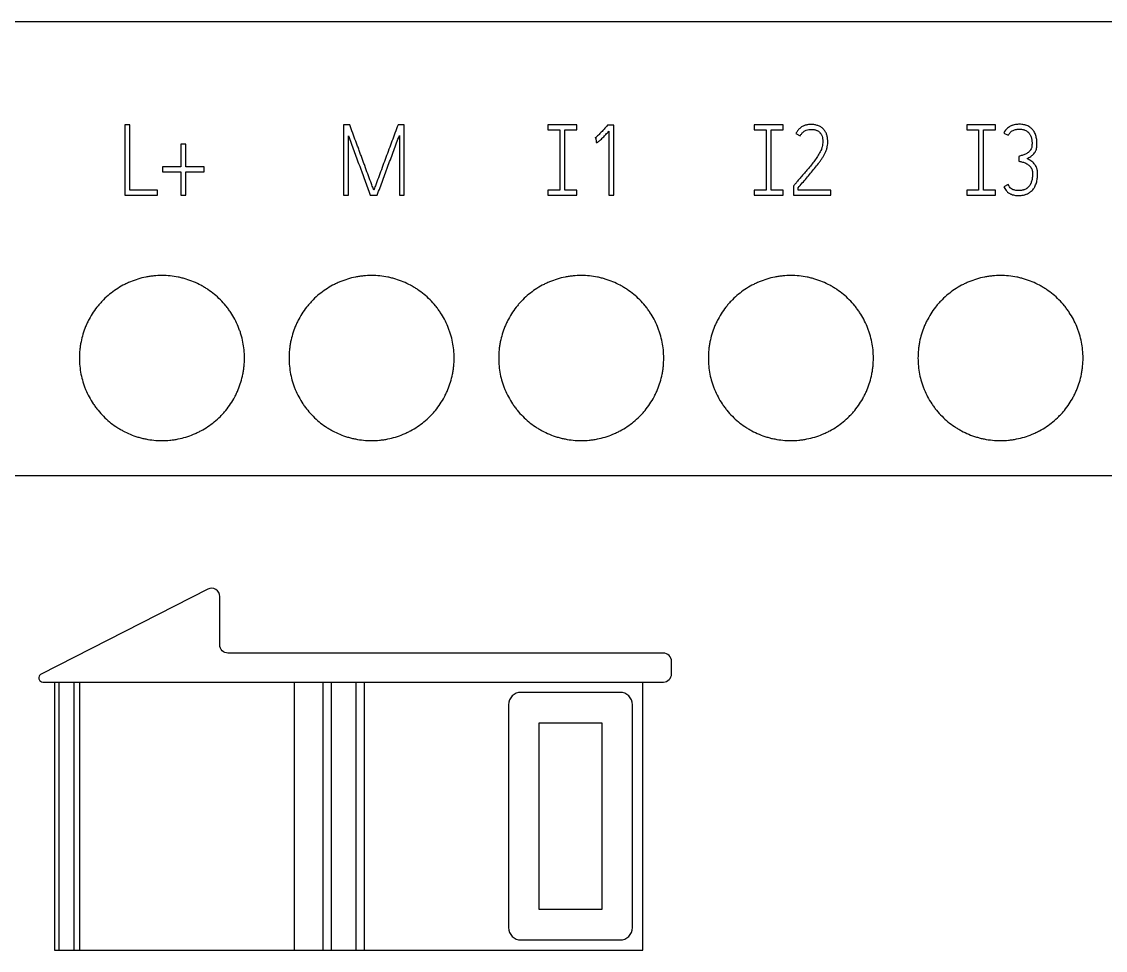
# Model space of a CAD drawing. Extents: x 0 to 420, y 0 to 297.
# Drawn here: x 97.43 to 123.69, y 210.33 to 232.83 of the extents above; entities that cross this region are included whole.
import ezdxf

# ---------------------------------------------------------------- set-up
doc = ezdxf.new("R2010")
doc.units = 0
doc.header["$LTSCALE"] = 23.1
doc.layers.add('10000_FRONT', color=7, linetype='CONTINUOUS')
doc.layers.add('10500_FRONT_LABELING', color=7, linetype='CONTINUOUS')

msp = doc.modelspace()

# ---------------------------------------------------------------- linework, layer by layer
at = {"layer": '10000_FRONT', "color": 7, "linetype": 'CONTINUOUS'}
for p, q in [((90.478, 232.835), (161.978, 232.835)), ((90.478, 221.835), (161.978, 221.835)), ((101.937, 219.086), (97.898, 217.024)), ((102.228, 217.735), (102.228, 218.908)), ((112.978, 217.535), (102.428, 217.535)), ((113.178, 217.035), (113.178, 217.335)), ((97.943, 216.835), (112.978, 216.835)), ((98.228, 216.835), (98.228, 210.335)), ((98.328, 216.835), (98.328, 210.335)), ((98.692, 216.835), (98.692, 210.335)), ((98.828, 216.835), (98.828, 210.335)), ((104.028, 216.835), (104.028, 210.335)), ((104.728, 216.835), (104.728, 210.335)), ((104.928, 216.835), (104.928, 210.335)), ((105.528, 216.835), (105.528, 210.335)), ((105.728, 216.835), (105.728, 210.335)), ((112.478, 210.335), (112.478, 216.835)), ((111.928, 216.585), (109.528, 216.585)), ((109.228, 216.285), (109.228, 210.885)), ((112.228, 210.885), (112.228, 216.285)), ((109.965, 211.322), (109.965, 215.847)), ((109.965, 215.847), (111.49, 215.847)), ((111.49, 215.847), (111.49, 211.322)), ((111.49, 211.322), (109.965, 211.322)), ((98.228, 210.335), (112.478, 210.335)), ((109.528, 210.585), (111.928, 210.585))]:
    msp.add_line(p, q, dxfattribs=at)
for centre, radius, start, end in [((102.028, 218.908), 0.2, 0, 117.0506), ((112.978, 217.035), 0.2, 270, 0), ((109.528, 216.285), 0.3, 90, 180), ((111.928, 216.285), 0.3, 0, 90), ((109.528, 210.885), 0.3, 180, 270), ((111.928, 210.885), 0.3, 270, 360)]:
    msp.add_arc(centre, radius, start, end, dxfattribs=at)
for points, knots in [([(102.828, 224.685), (102.828, 224.75), (102.824, 224.816), (102.812, 224.945), (102.802, 225.009), (102.777, 225.137), (102.761, 225.2), (102.733, 225.294), (102.722, 225.325), (102.7, 225.387), (102.689, 225.418), (102.651, 225.508), (102.596, 225.626), (102.529, 225.738), (102.475, 225.819), (102.456, 225.846), (102.417, 225.899), (102.397, 225.925), (102.334, 226.001), (102.29, 226.05), (102.152, 226.189), (102.052, 226.272), (101.929, 226.354), (101.915, 226.363), (101.887, 226.381), (101.873, 226.389), (101.831, 226.415), (101.802, 226.431), (101.715, 226.478), (101.656, 226.506), (101.536, 226.556), (101.474, 226.578), (101.38, 226.607), (101.349, 226.616), (101.285, 226.632), (101.253, 226.639), (101.155, 226.659), (101.025, 226.678), (100.895, 226.684), (100.764, 226.685), (100.698, 226.681), (100.6, 226.672), (100.567, 226.668), (100.502, 226.658), (100.34, 226.63), (100.183, 226.582), (100.032, 226.52), (100.002, 226.506), (99.957, 226.485), (99.942, 226.478), (99.913, 226.463), (99.839, 226.425), (99.769, 226.383), (99.607, 226.274), (99.506, 226.191), (99.389, 226.074), (99.366, 226.05), (99.322, 226.002), (99.301, 225.977), (99.239, 225.901), (99.2, 225.849), (99.128, 225.741), (99.094, 225.685), (99.048, 225.598), (99.033, 225.569), (99.005, 225.509), (98.992, 225.479), (98.954, 225.388), (98.911, 225.266), (98.879, 225.14), (98.86, 225.044), (98.854, 225.012), (98.845, 224.947), (98.84, 224.914), (98.831, 224.816), (98.828, 224.75), (98.828, 224.685)], [0, 0, 0, 0, 0.03125, 0.03125, 0.0625, 0.0625, 0.09375, 0.09375, 0.109375, 0.109375, 0.125, 0.125, 0.15625, 0.1875, 0.1875, 0.203125, 0.203125, 0.21875, 0.21875, 0.25, 0.25, 0.3125, 0.3125, 0.320312, 0.320312, 0.328125, 0.328125, 0.34375, 0.34375, 0.375, 0.375, 0.40625, 0.40625, 0.421875, 0.421875, 0.4375, 0.4375, 0.46875, 0.5, 0.5, 0.53125, 0.53125, 0.546875, 0.546875, 0.5625, 0.625, 0.625, 0.640625, 0.640625, 0.648438, 0.648438, 0.65625, 0.6875, 0.6875, 0.75, 0.75, 0.765625, 0.765625, 0.78125, 0.78125, 0.8125, 0.8125, 0.84375, 0.84375, 0.859375, 0.859375, 0.875, 0.875, 0.90625, 0.9375, 0.9375, 0.953125, 0.953125, 0.96875, 0.96875, 1, 1, 1, 1]), ([(107.908, 224.685), (107.908, 224.75), (107.904, 224.816), (107.892, 224.945), (107.882, 225.009), (107.857, 225.137), (107.841, 225.2), (107.813, 225.294), (107.802, 225.325), (107.78, 225.387), (107.769, 225.418), (107.731, 225.508), (107.676, 225.626), (107.609, 225.738), (107.555, 225.819), (107.536, 225.846), (107.497, 225.899), (107.477, 225.925), (107.414, 226.001), (107.37, 226.05), (107.232, 226.189), (107.132, 226.272), (107.009, 226.354), (106.995, 226.363), (106.967, 226.381), (106.953, 226.389), (106.911, 226.415), (106.882, 226.431), (106.795, 226.478), (106.736, 226.506), (106.616, 226.556), (106.554, 226.578), (106.46, 226.607), (106.429, 226.616), (106.365, 226.632), (106.333, 226.639), (106.235, 226.659), (106.105, 226.678), (105.975, 226.684), (105.844, 226.685), (105.778, 226.681), (105.68, 226.672), (105.647, 226.668), (105.582, 226.658), (105.42, 226.63), (105.263, 226.582), (105.112, 226.52), (105.082, 226.506), (105.037, 226.485), (105.022, 226.478), (104.993, 226.463), (104.919, 226.425), (104.849, 226.383), (104.687, 226.274), (104.586, 226.191), (104.469, 226.074), (104.446, 226.05), (104.402, 226.002), (104.381, 225.977), (104.319, 225.901), (104.28, 225.849), (104.208, 225.741), (104.174, 225.685), (104.128, 225.598), (104.113, 225.569), (104.085, 225.509), (104.072, 225.479), (104.034, 225.388), (103.991, 225.266), (103.959, 225.14), (103.94, 225.044), (103.934, 225.012), (103.925, 224.947), (103.92, 224.914), (103.911, 224.816), (103.908, 224.75), (103.908, 224.685)], [0, 0, 0, 0, 0.03125, 0.03125, 0.0625, 0.0625, 0.09375, 0.09375, 0.109375, 0.109375, 0.125, 0.125, 0.15625, 0.1875, 0.1875, 0.203125, 0.203125, 0.21875, 0.21875, 0.25, 0.25, 0.3125, 0.3125, 0.320312, 0.320312, 0.328125, 0.328125, 0.34375, 0.34375, 0.375, 0.375, 0.40625, 0.40625, 0.421875, 0.421875, 0.4375, 0.4375, 0.46875, 0.5, 0.5, 0.53125, 0.53125, 0.546875, 0.546875, 0.5625, 0.625, 0.625, 0.640625, 0.640625, 0.648438, 0.648438, 0.65625, 0.6875, 0.6875, 0.75, 0.75, 0.765625, 0.765625, 0.78125, 0.78125, 0.8125, 0.8125, 0.84375, 0.84375, 0.859375, 0.859375, 0.875, 0.875, 0.90625, 0.9375, 0.9375, 0.953125, 0.953125, 0.96875, 0.96875, 1, 1, 1, 1]), ([(112.988, 224.685), (112.988, 224.75), (112.984, 224.816), (112.972, 224.945), (112.962, 225.009), (112.937, 225.137), (112.921, 225.2), (112.893, 225.294), (112.882, 225.325), (112.86, 225.387), (112.849, 225.418), (112.811, 225.508), (112.756, 225.626), (112.689, 225.738), (112.635, 225.819), (112.616, 225.846), (112.577, 225.899), (112.557, 225.925), (112.494, 226.001), (112.45, 226.05), (112.312, 226.189), (112.212, 226.272), (112.089, 226.354), (112.075, 226.363), (112.047, 226.381), (112.033, 226.389), (111.991, 226.415), (111.962, 226.431), (111.875, 226.478), (111.816, 226.506), (111.696, 226.556), (111.634, 226.578), (111.54, 226.607), (111.509, 226.616), (111.445, 226.632), (111.413, 226.639), (111.315, 226.659), (111.185, 226.678), (111.055, 226.684), (110.924, 226.685), (110.858, 226.681), (110.76, 226.672), (110.727, 226.668), (110.662, 226.658), (110.5, 226.63), (110.343, 226.582), (110.192, 226.52), (110.162, 226.506), (110.117, 226.485), (110.102, 226.478), (110.073, 226.463), (109.999, 226.425), (109.929, 226.383), (109.767, 226.274), (109.666, 226.191), (109.549, 226.074), (109.526, 226.05), (109.482, 226.002), (109.461, 225.977), (109.399, 225.901), (109.36, 225.849), (109.288, 225.741), (109.254, 225.685), (109.208, 225.598), (109.193, 225.569), (109.165, 225.509), (109.152, 225.479), (109.114, 225.388), (109.071, 225.266), (109.039, 225.14), (109.02, 225.044), (109.014, 225.012), (109.005, 224.947), (109, 224.914), (108.991, 224.816), (108.988, 224.75), (108.988, 224.685)], [0, 0, 0, 0, 0.03125, 0.03125, 0.0625, 0.0625, 0.09375, 0.09375, 0.109375, 0.109375, 0.125, 0.125, 0.15625, 0.1875, 0.1875, 0.203125, 0.203125, 0.21875, 0.21875, 0.25, 0.25, 0.3125, 0.3125, 0.320312, 0.320312, 0.328125, 0.328125, 0.34375, 0.34375, 0.375, 0.375, 0.40625, 0.40625, 0.421875, 0.421875, 0.4375, 0.4375, 0.46875, 0.5, 0.5, 0.53125, 0.53125, 0.546875, 0.546875, 0.5625, 0.625, 0.625, 0.640625, 0.640625, 0.648438, 0.648438, 0.65625, 0.6875, 0.6875, 0.75, 0.75, 0.765625, 0.765625, 0.78125, 0.78125, 0.8125, 0.8125, 0.84375, 0.84375, 0.859375, 0.859375, 0.875, 0.875, 0.90625, 0.9375, 0.9375, 0.953125, 0.953125, 0.96875, 0.96875, 1, 1, 1, 1]), ([(118.068, 224.685), (118.068, 224.75), (118.064, 224.816), (118.052, 224.945), (118.042, 225.009), (118.017, 225.137), (118.001, 225.2), (117.973, 225.294), (117.962, 225.325), (117.94, 225.387), (117.929, 225.418), (117.891, 225.508), (117.836, 225.626), (117.769, 225.738), (117.715, 225.819), (117.696, 225.846), (117.657, 225.899), (117.637, 225.925), (117.574, 226.001), (117.53, 226.05), (117.392, 226.189), (117.292, 226.272), (117.169, 226.354), (117.155, 226.363), (117.127, 226.381), (117.113, 226.389), (117.071, 226.415), (117.042, 226.431), (116.955, 226.478), (116.896, 226.506), (116.776, 226.556), (116.714, 226.578), (116.62, 226.607), (116.589, 226.616), (116.525, 226.632), (116.493, 226.639), (116.395, 226.659), (116.265, 226.678), (116.135, 226.684), (116.004, 226.685), (115.938, 226.681), (115.84, 226.672), (115.807, 226.668), (115.742, 226.658), (115.58, 226.63), (115.423, 226.582), (115.272, 226.52), (115.242, 226.506), (115.197, 226.485), (115.182, 226.478), (115.153, 226.463), (115.079, 226.425), (115.009, 226.383), (114.847, 226.274), (114.746, 226.191), (114.629, 226.074), (114.606, 226.05), (114.562, 226.002), (114.541, 225.977), (114.479, 225.901), (114.44, 225.849), (114.368, 225.741), (114.334, 225.685), (114.288, 225.598), (114.273, 225.569), (114.245, 225.509), (114.232, 225.479), (114.194, 225.388), (114.151, 225.266), (114.119, 225.14), (114.1, 225.044), (114.094, 225.012), (114.085, 224.947), (114.08, 224.914), (114.071, 224.816), (114.068, 224.75), (114.068, 224.685)], [0, 0, 0, 0, 0.03125, 0.03125, 0.0625, 0.0625, 0.09375, 0.09375, 0.109375, 0.109375, 0.125, 0.125, 0.15625, 0.1875, 0.1875, 0.203125, 0.203125, 0.21875, 0.21875, 0.25, 0.25, 0.3125, 0.3125, 0.320312, 0.320312, 0.328125, 0.328125, 0.34375, 0.34375, 0.375, 0.375, 0.40625, 0.40625, 0.421875, 0.421875, 0.4375, 0.4375, 0.46875, 0.5, 0.5, 0.53125, 0.53125, 0.546875, 0.546875, 0.5625, 0.625, 0.625, 0.640625, 0.640625, 0.648438, 0.648438, 0.65625, 0.6875, 0.6875, 0.75, 0.75, 0.765625, 0.765625, 0.78125, 0.78125, 0.8125, 0.8125, 0.84375, 0.84375, 0.859375, 0.859375, 0.875, 0.875, 0.90625, 0.9375, 0.9375, 0.953125, 0.953125, 0.96875, 0.96875, 1, 1, 1, 1]), ([(123.148, 224.685), (123.148, 224.75), (123.144, 224.816), (123.132, 224.945), (123.122, 225.009), (123.097, 225.137), (123.081, 225.2), (123.053, 225.294), (123.042, 225.325), (123.02, 225.387), (123.009, 225.418), (122.971, 225.508), (122.916, 225.626), (122.849, 225.738), (122.795, 225.819), (122.776, 225.846), (122.737, 225.899), (122.717, 225.925), (122.654, 226.001), (122.61, 226.05), (122.472, 226.189), (122.372, 226.272), (122.249, 226.354), (122.235, 226.363), (122.207, 226.381), (122.193, 226.389), (122.151, 226.415), (122.122, 226.431), (122.035, 226.478), (121.976, 226.506), (121.856, 226.556), (121.794, 226.578), (121.7, 226.607), (121.669, 226.616), (121.605, 226.632), (121.573, 226.639), (121.475, 226.659), (121.345, 226.678), (121.215, 226.684), (121.084, 226.685), (121.018, 226.681), (120.92, 226.672), (120.887, 226.668), (120.822, 226.658), (120.66, 226.63), (120.503, 226.582), (120.352, 226.52), (120.322, 226.506), (120.277, 226.485), (120.262, 226.478), (120.233, 226.463), (120.159, 226.425), (120.089, 226.383), (119.927, 226.274), (119.826, 226.191), (119.709, 226.074), (119.686, 226.05), (119.642, 226.002), (119.621, 225.977), (119.559, 225.901), (119.52, 225.849), (119.448, 225.741), (119.414, 225.685), (119.368, 225.598), (119.353, 225.569), (119.325, 225.509), (119.312, 225.479), (119.274, 225.388), (119.231, 225.266), (119.199, 225.14), (119.18, 225.044), (119.174, 225.012), (119.165, 224.947), (119.16, 224.914), (119.151, 224.816), (119.148, 224.75), (119.148, 224.685)], [0, 0, 0, 0, 0.03125, 0.03125, 0.0625, 0.0625, 0.09375, 0.09375, 0.109375, 0.109375, 0.125, 0.125, 0.15625, 0.1875, 0.1875, 0.203125, 0.203125, 0.21875, 0.21875, 0.25, 0.25, 0.3125, 0.3125, 0.320312, 0.320312, 0.328125, 0.328125, 0.34375, 0.34375, 0.375, 0.375, 0.40625, 0.40625, 0.421875, 0.421875, 0.4375, 0.4375, 0.46875, 0.5, 0.5, 0.53125, 0.53125, 0.546875, 0.546875, 0.5625, 0.625, 0.625, 0.640625, 0.640625, 0.648438, 0.648438, 0.65625, 0.6875, 0.6875, 0.75, 0.75, 0.765625, 0.765625, 0.78125, 0.78125, 0.8125, 0.8125, 0.84375, 0.84375, 0.859375, 0.859375, 0.875, 0.875, 0.90625, 0.9375, 0.9375, 0.953125, 0.953125, 0.96875, 0.96875, 1, 1, 1, 1]), ([(98.828, 224.685), (98.828, 224.619), (98.831, 224.553), (98.844, 224.424), (98.853, 224.36), (98.878, 224.232), (98.894, 224.169), (98.922, 224.075), (98.933, 224.044), (98.955, 223.982), (98.966, 223.951), (99.004, 223.861), (99.06, 223.743), (99.126, 223.631), (99.18, 223.55), (99.199, 223.523), (99.238, 223.47), (99.258, 223.444), (99.321, 223.368), (99.365, 223.319), (99.503, 223.18), (99.603, 223.097), (99.726, 223.015), (99.74, 223.006), (99.768, 222.988), (99.782, 222.98), (99.824, 222.954), (99.853, 222.938), (99.94, 222.891), (99.999, 222.863), (100.119, 222.813), (100.181, 222.791), (100.275, 222.762), (100.306, 222.753), (100.37, 222.737), (100.403, 222.73), (100.5, 222.71), (100.63, 222.691), (100.76, 222.685), (100.891, 222.684), (100.957, 222.688), (101.055, 222.697), (101.088, 222.701), (101.153, 222.711), (101.186, 222.717), (101.282, 222.736), (101.346, 222.752), (101.471, 222.79), (101.532, 222.812), (101.623, 222.849), (101.653, 222.863), (101.698, 222.884), (101.713, 222.891), (101.742, 222.906), (101.816, 222.944), (101.886, 222.986), (102.048, 223.095), (102.149, 223.178), (102.266, 223.295), (102.289, 223.319), (102.333, 223.367), (102.354, 223.392), (102.416, 223.468), (102.455, 223.52), (102.527, 223.628), (102.561, 223.684), (102.607, 223.771), (102.622, 223.8), (102.65, 223.86), (102.663, 223.89), (102.701, 223.981), (102.744, 224.103), (102.776, 224.229), (102.795, 224.325), (102.801, 224.357), (102.811, 224.422), (102.815, 224.455), (102.824, 224.553), (102.828, 224.619), (102.828, 224.685)], [0, 0, 0, 0, 0.03125, 0.03125, 0.0625, 0.0625, 0.09375, 0.09375, 0.109375, 0.109375, 0.125, 0.125, 0.15625, 0.1875, 0.1875, 0.203125, 0.203125, 0.21875, 0.21875, 0.25, 0.25, 0.3125, 0.3125, 0.320312, 0.320312, 0.328125, 0.328125, 0.34375, 0.34375, 0.375, 0.375, 0.40625, 0.40625, 0.421875, 0.421875, 0.4375, 0.4375, 0.46875, 0.5, 0.5, 0.53125, 0.53125, 0.546875, 0.546875, 0.5625, 0.5625, 0.59375, 0.59375, 0.625, 0.625, 0.640625, 0.640625, 0.648438, 0.648438, 0.65625, 0.6875, 0.6875, 0.75, 0.75, 0.765625, 0.765625, 0.78125, 0.78125, 0.8125, 0.8125, 0.84375, 0.84375, 0.859375, 0.859375, 0.875, 0.875, 0.90625, 0.9375, 0.9375, 0.953125, 0.953125, 0.96875, 0.96875, 1, 1, 1, 1]), ([(103.908, 224.685), (103.908, 224.619), (103.911, 224.553), (103.924, 224.424), (103.933, 224.36), (103.958, 224.232), (103.974, 224.169), (104.002, 224.075), (104.013, 224.044), (104.035, 223.982), (104.046, 223.951), (104.084, 223.861), (104.14, 223.743), (104.206, 223.631), (104.26, 223.55), (104.279, 223.523), (104.318, 223.47), (104.338, 223.444), (104.401, 223.368), (104.445, 223.319), (104.583, 223.18), (104.683, 223.097), (104.806, 223.015), (104.82, 223.006), (104.848, 222.988), (104.862, 222.98), (104.904, 222.954), (104.933, 222.938), (105.02, 222.891), (105.079, 222.863), (105.199, 222.813), (105.261, 222.791), (105.355, 222.762), (105.386, 222.753), (105.45, 222.737), (105.483, 222.73), (105.58, 222.71), (105.71, 222.691), (105.84, 222.685), (105.971, 222.684), (106.037, 222.688), (106.135, 222.697), (106.168, 222.701), (106.233, 222.711), (106.266, 222.717), (106.362, 222.736), (106.426, 222.752), (106.551, 222.79), (106.612, 222.812), (106.703, 222.849), (106.733, 222.863), (106.778, 222.884), (106.793, 222.891), (106.822, 222.906), (106.896, 222.944), (106.966, 222.986), (107.128, 223.095), (107.229, 223.178), (107.346, 223.295), (107.369, 223.319), (107.413, 223.367), (107.434, 223.392), (107.496, 223.468), (107.535, 223.52), (107.607, 223.628), (107.641, 223.684), (107.687, 223.771), (107.702, 223.8), (107.73, 223.86), (107.743, 223.89), (107.781, 223.981), (107.824, 224.103), (107.856, 224.229), (107.875, 224.325), (107.881, 224.357), (107.891, 224.422), (107.895, 224.455), (107.904, 224.553), (107.908, 224.619), (107.908, 224.685)], [0, 0, 0, 0, 0.03125, 0.03125, 0.0625, 0.0625, 0.09375, 0.09375, 0.109375, 0.109375, 0.125, 0.125, 0.15625, 0.1875, 0.1875, 0.203125, 0.203125, 0.21875, 0.21875, 0.25, 0.25, 0.3125, 0.3125, 0.320312, 0.320312, 0.328125, 0.328125, 0.34375, 0.34375, 0.375, 0.375, 0.40625, 0.40625, 0.421875, 0.421875, 0.4375, 0.4375, 0.46875, 0.5, 0.5, 0.53125, 0.53125, 0.546875, 0.546875, 0.5625, 0.5625, 0.59375, 0.59375, 0.625, 0.625, 0.640625, 0.640625, 0.648438, 0.648438, 0.65625, 0.6875, 0.6875, 0.75, 0.75, 0.765625, 0.765625, 0.78125, 0.78125, 0.8125, 0.8125, 0.84375, 0.84375, 0.859375, 0.859375, 0.875, 0.875, 0.90625, 0.9375, 0.9375, 0.953125, 0.953125, 0.96875, 0.96875, 1, 1, 1, 1]), ([(108.988, 224.685), (108.988, 224.619), (108.991, 224.553), (109.004, 224.424), (109.013, 224.36), (109.038, 224.232), (109.054, 224.169), (109.082, 224.075), (109.093, 224.044), (109.115, 223.982), (109.126, 223.951), (109.164, 223.861), (109.22, 223.743), (109.286, 223.631), (109.34, 223.55), (109.359, 223.523), (109.398, 223.47), (109.418, 223.444), (109.481, 223.368), (109.525, 223.319), (109.663, 223.18), (109.763, 223.097), (109.886, 223.015), (109.9, 223.006), (109.928, 222.988), (109.942, 222.98), (109.984, 222.954), (110.013, 222.938), (110.1, 222.891), (110.159, 222.863), (110.279, 222.813), (110.341, 222.791), (110.435, 222.762), (110.466, 222.753), (110.53, 222.737), (110.563, 222.73), (110.66, 222.71), (110.79, 222.691), (110.92, 222.685), (111.051, 222.684), (111.117, 222.688), (111.215, 222.697), (111.248, 222.701), (111.313, 222.711), (111.346, 222.717), (111.442, 222.736), (111.506, 222.752), (111.631, 222.79), (111.692, 222.812), (111.783, 222.849), (111.813, 222.863), (111.858, 222.884), (111.873, 222.891), (111.902, 222.906), (111.976, 222.944), (112.046, 222.986), (112.208, 223.095), (112.309, 223.178), (112.426, 223.295), (112.449, 223.319), (112.493, 223.367), (112.514, 223.392), (112.576, 223.468), (112.615, 223.52), (112.687, 223.628), (112.721, 223.684), (112.767, 223.771), (112.782, 223.8), (112.81, 223.86), (112.823, 223.89), (112.861, 223.981), (112.904, 224.103), (112.936, 224.229), (112.955, 224.325), (112.961, 224.357), (112.971, 224.422), (112.975, 224.455), (112.984, 224.553), (112.988, 224.619), (112.988, 224.685)], [0, 0, 0, 0, 0.03125, 0.03125, 0.0625, 0.0625, 0.09375, 0.09375, 0.109375, 0.109375, 0.125, 0.125, 0.15625, 0.1875, 0.1875, 0.203125, 0.203125, 0.21875, 0.21875, 0.25, 0.25, 0.3125, 0.3125, 0.320312, 0.320312, 0.328125, 0.328125, 0.34375, 0.34375, 0.375, 0.375, 0.40625, 0.40625, 0.421875, 0.421875, 0.4375, 0.4375, 0.46875, 0.5, 0.5, 0.53125, 0.53125, 0.546875, 0.546875, 0.5625, 0.5625, 0.59375, 0.59375, 0.625, 0.625, 0.640625, 0.640625, 0.648438, 0.648438, 0.65625, 0.6875, 0.6875, 0.75, 0.75, 0.765625, 0.765625, 0.78125, 0.78125, 0.8125, 0.8125, 0.84375, 0.84375, 0.859375, 0.859375, 0.875, 0.875, 0.90625, 0.9375, 0.9375, 0.953125, 0.953125, 0.96875, 0.96875, 1, 1, 1, 1]), ([(114.068, 224.685), (114.068, 224.619), (114.071, 224.553), (114.084, 224.424), (114.093, 224.36), (114.118, 224.232), (114.134, 224.169), (114.162, 224.075), (114.173, 224.044), (114.195, 223.982), (114.206, 223.951), (114.244, 223.861), (114.3, 223.743), (114.366, 223.631), (114.42, 223.55), (114.439, 223.523), (114.478, 223.47), (114.498, 223.444), (114.561, 223.368), (114.605, 223.319), (114.743, 223.18), (114.843, 223.097), (114.966, 223.015), (114.98, 223.006), (115.008, 222.988), (115.022, 222.98), (115.064, 222.954), (115.093, 222.938), (115.18, 222.891), (115.239, 222.863), (115.359, 222.813), (115.421, 222.791), (115.515, 222.762), (115.546, 222.753), (115.61, 222.737), (115.643, 222.73), (115.74, 222.71), (115.87, 222.691), (116, 222.685), (116.131, 222.684), (116.197, 222.688), (116.295, 222.697), (116.328, 222.701), (116.393, 222.711), (116.426, 222.717), (116.522, 222.736), (116.586, 222.752), (116.711, 222.79), (116.772, 222.812), (116.863, 222.849), (116.893, 222.863), (116.938, 222.884), (116.953, 222.891), (116.982, 222.906), (117.056, 222.944), (117.126, 222.986), (117.288, 223.095), (117.389, 223.178), (117.506, 223.295), (117.529, 223.319), (117.573, 223.367), (117.594, 223.392), (117.656, 223.468), (117.695, 223.52), (117.767, 223.628), (117.801, 223.684), (117.847, 223.771), (117.862, 223.8), (117.89, 223.86), (117.903, 223.89), (117.941, 223.981), (117.984, 224.103), (118.016, 224.229), (118.035, 224.325), (118.041, 224.357), (118.051, 224.422), (118.055, 224.455), (118.064, 224.553), (118.068, 224.619), (118.068, 224.685)], [0, 0, 0, 0, 0.03125, 0.03125, 0.0625, 0.0625, 0.09375, 0.09375, 0.109375, 0.109375, 0.125, 0.125, 0.15625, 0.1875, 0.1875, 0.203125, 0.203125, 0.21875, 0.21875, 0.25, 0.25, 0.3125, 0.3125, 0.320312, 0.320312, 0.328125, 0.328125, 0.34375, 0.34375, 0.375, 0.375, 0.40625, 0.40625, 0.421875, 0.421875, 0.4375, 0.4375, 0.46875, 0.5, 0.5, 0.53125, 0.53125, 0.546875, 0.546875, 0.5625, 0.5625, 0.59375, 0.59375, 0.625, 0.625, 0.640625, 0.640625, 0.648438, 0.648438, 0.65625, 0.6875, 0.6875, 0.75, 0.75, 0.765625, 0.765625, 0.78125, 0.78125, 0.8125, 0.8125, 0.84375, 0.84375, 0.859375, 0.859375, 0.875, 0.875, 0.90625, 0.9375, 0.9375, 0.953125, 0.953125, 0.96875, 0.96875, 1, 1, 1, 1]), ([(119.148, 224.685), (119.148, 224.619), (119.151, 224.553), (119.164, 224.424), (119.173, 224.36), (119.198, 224.232), (119.214, 224.169), (119.242, 224.075), (119.253, 224.044), (119.275, 223.982), (119.286, 223.951), (119.324, 223.861), (119.38, 223.743), (119.446, 223.631), (119.5, 223.55), (119.519, 223.523), (119.558, 223.47), (119.578, 223.444), (119.641, 223.368), (119.685, 223.319), (119.823, 223.18), (119.923, 223.097), (120.046, 223.015), (120.06, 223.006), (120.088, 222.988), (120.102, 222.98), (120.144, 222.954), (120.173, 222.938), (120.26, 222.891), (120.319, 222.863), (120.439, 222.813), (120.501, 222.791), (120.595, 222.762), (120.626, 222.753), (120.69, 222.737), (120.723, 222.73), (120.82, 222.71), (120.95, 222.691), (121.08, 222.685), (121.211, 222.684), (121.277, 222.688), (121.375, 222.697), (121.408, 222.701), (121.473, 222.711), (121.506, 222.717), (121.602, 222.736), (121.666, 222.752), (121.791, 222.79), (121.852, 222.812), (121.943, 222.849), (121.973, 222.863), (122.018, 222.884), (122.033, 222.891), (122.062, 222.906), (122.136, 222.944), (122.206, 222.986), (122.368, 223.095), (122.469, 223.178), (122.586, 223.295), (122.609, 223.319), (122.653, 223.367), (122.674, 223.392), (122.736, 223.468), (122.775, 223.52), (122.847, 223.628), (122.881, 223.684), (122.927, 223.771), (122.942, 223.8), (122.97, 223.86), (122.983, 223.89), (123.021, 223.981), (123.064, 224.103), (123.096, 224.229), (123.115, 224.325), (123.121, 224.357), (123.131, 224.422), (123.135, 224.455), (123.144, 224.553), (123.148, 224.619), (123.148, 224.685)], [0, 0, 0, 0, 0.03125, 0.03125, 0.0625, 0.0625, 0.09375, 0.09375, 0.109375, 0.109375, 0.125, 0.125, 0.15625, 0.1875, 0.1875, 0.203125, 0.203125, 0.21875, 0.21875, 0.25, 0.25, 0.3125, 0.3125, 0.320312, 0.320312, 0.328125, 0.328125, 0.34375, 0.34375, 0.375, 0.375, 0.40625, 0.40625, 0.421875, 0.421875, 0.4375, 0.4375, 0.46875, 0.5, 0.5, 0.53125, 0.53125, 0.546875, 0.546875, 0.5625, 0.5625, 0.59375, 0.59375, 0.625, 0.625, 0.640625, 0.640625, 0.648438, 0.648438, 0.65625, 0.6875, 0.6875, 0.75, 0.75, 0.765625, 0.765625, 0.78125, 0.78125, 0.8125, 0.8125, 0.84375, 0.84375, 0.859375, 0.859375, 0.875, 0.875, 0.90625, 0.9375, 0.9375, 0.953125, 0.953125, 0.96875, 0.96875, 1, 1, 1, 1]), ([(102.428, 217.535), (102.375, 217.535), (102.323, 217.556), (102.249, 217.63), (102.228, 217.682), (102.228, 217.735)], [0, 0, 0, 0, 0.5, 0.5, 1, 1, 1, 1]), ([(113.178, 217.335), (113.178, 217.387), (113.156, 217.439), (113.082, 217.513), (113.03, 217.535), (112.978, 217.535)], [0, 0, 0, 0, 0.5, 0.5, 1, 1, 1, 1]), ([(97.898, 217.024), (97.878, 217.013), (97.862, 216.997), (97.843, 216.956), (97.841, 216.933), (97.851, 216.889), (97.864, 216.87), (97.899, 216.842), (97.921, 216.835), (97.943, 216.835)], [0, 0, 0, 0, 0.25, 0.25, 0.5, 0.5, 0.75, 0.75, 1, 1, 1, 1])]:
    msp.add_open_spline(points, degree=3, knots=knots, dxfattribs=at)
at = {"layer": '10500_FRONT_LABELING', "color": 7, "linetype": 'CONTINUOUS'}
for p, q in [((99.928, 230.332), (99.928, 228.635)), ((100.048, 230.332), (99.928, 230.332)), ((100.048, 228.755), (100.048, 230.332)), ((105.228, 230.335), (105.228, 228.635)), ((105.378, 230.335), (105.228, 230.335)), ((106.701, 230.335), (106.548, 230.335)), ((106.701, 228.635), (106.701, 230.335)), ((110.178, 230.335), (110.178, 230.215)), ((110.878, 230.335), (110.178, 230.335)), ((110.878, 230.215), (110.878, 230.335)), ((111.627, 230.325), (111.61, 230.306)), ((111.776, 230.325), (111.627, 230.325)), ((111.776, 228.632), (111.776, 230.325)), ((115.178, 230.335), (115.178, 230.215)), ((115.878, 230.335), (115.178, 230.335)), ((115.878, 230.215), (115.878, 230.335)), ((120.328, 230.335), (120.328, 230.215)), ((121.028, 230.335), (120.328, 230.335)), ((121.028, 230.215), (121.028, 230.335)), ((105.348, 228.635), (105.348, 230.07)), ((106.581, 230.075), (106.581, 228.635)), ((110.178, 230.215), (110.468, 230.215)), ((110.468, 230.215), (110.468, 228.755)), ((110.588, 228.755), (110.588, 230.215)), ((110.588, 230.215), (110.878, 230.215)), ((111.658, 230.179), (111.658, 228.632)), ((115.178, 230.215), (115.468, 230.215)), ((115.468, 230.215), (115.468, 228.755)), ((115.588, 228.755), (115.588, 230.215)), ((115.588, 230.215), (115.878, 230.215)), ((116.191, 230.125), (116.297, 230.07)), ((120.328, 230.215), (120.618, 230.215)), ((120.618, 230.215), (120.618, 228.755)), ((120.738, 228.755), (120.738, 230.215)), ((120.738, 230.215), (121.028, 230.215)), ((121.228, 230.136), (121.336, 230.082)), ((101.288, 229.863), (101.288, 229.316)), ((101.406, 229.863), (101.288, 229.863)), ((101.406, 229.316), (101.406, 229.863)), ((111.328, 230.021), (111.342, 230.026)), ((111.342, 230.026), (111.349, 229.905)), ((121.588, 229.571), (121.595, 229.453)), ((100.845, 229.316), (100.845, 229.196)), ((101.288, 229.316), (100.845, 229.316)), ((101.854, 229.316), (101.406, 229.316)), ((101.854, 229.196), (101.854, 229.316)), ((100.845, 229.196), (101.288, 229.196)), ((101.288, 229.196), (101.288, 228.635)), ((101.406, 228.635), (101.406, 229.196)), ((101.406, 229.196), (101.854, 229.196)), ((100.722, 228.755), (100.048, 228.755)), ((100.722, 228.635), (100.722, 228.755)), ((110.178, 228.755), (110.178, 228.635)), ((110.468, 228.755), (110.178, 228.755)), ((110.878, 228.755), (110.588, 228.755)), ((110.878, 228.635), (110.878, 228.755)), ((115.178, 228.755), (115.178, 228.635)), ((115.468, 228.755), (115.178, 228.755)), ((115.878, 228.755), (115.588, 228.755)), ((115.878, 228.635), (115.878, 228.755)), ((116.142, 228.868), (116.128, 228.851)), ((116.128, 228.851), (116.128, 228.635)), ((116.245, 228.752), (116.245, 228.809)), ((117.033, 228.752), (116.245, 228.752)), ((117.033, 228.635), (117.033, 228.752)), ((120.328, 228.755), (120.328, 228.635)), ((120.618, 228.755), (120.328, 228.755)), ((121.028, 228.755), (120.738, 228.755)), ((121.028, 228.635), (121.028, 228.755)), ((121.336, 228.887), (121.228, 228.837)), ((99.928, 228.635), (100.722, 228.635)), ((101.288, 228.635), (101.406, 228.635)), ((105.228, 228.635), (105.348, 228.635)), ((105.874, 228.635), (106.046, 228.635)), ((106.581, 228.635), (106.701, 228.635)), ((110.178, 228.635), (110.878, 228.635)), ((111.658, 228.632), (111.776, 228.632)), ((115.178, 228.635), (115.878, 228.635)), ((116.128, 228.635), (117.033, 228.635)), ((120.328, 228.635), (121.028, 228.635))]:
    msp.add_line(p, q, dxfattribs=at)
for points, knots in [([(105.963, 228.755), (105.956, 228.771), (105.95, 228.787), (105.937, 228.82), (105.931, 228.836), (105.912, 228.886), (105.9, 228.919), (105.863, 229.017), (105.838, 229.083), (105.789, 229.214), (105.765, 229.28), (105.729, 229.379), (105.717, 229.412), (105.693, 229.478), (105.681, 229.511), (105.658, 229.577), (105.646, 229.61), (105.621, 229.676), (105.609, 229.709), (105.585, 229.775), (105.572, 229.808), (105.548, 229.873), (105.487, 230.038), (105.427, 230.203), (105.378, 230.335)], [0, 0, 0, 0, 0.03125, 0.03125, 0.0625, 0.0625, 0.125, 0.125, 0.25, 0.25, 0.375, 0.375, 0.4375, 0.4375, 0.5, 0.5, 0.5625, 0.5625, 0.625, 0.625, 0.6875, 0.6875, 0.75, 1, 1, 1, 1]), ([(106.548, 230.335), (106.499, 230.203), (106.451, 230.071), (106.378, 229.874), (106.353, 229.808), (106.304, 229.676), (106.279, 229.611), (106.206, 229.413), (106.157, 229.282), (106.084, 229.084), (106.059, 229.019), (106.022, 228.92), (106.01, 228.887), (105.993, 228.837), (105.987, 228.821), (105.975, 228.788), (105.969, 228.771), (105.963, 228.755)], [0, 0, 0, 0, 0.25, 0.25, 0.375, 0.375, 0.5, 0.5, 0.75, 0.75, 0.875, 0.875, 0.9375, 0.9375, 0.96875, 0.96875, 1, 1, 1, 1]), ([(111.61, 230.306), (111.599, 230.294), (111.588, 230.281), (111.565, 230.257), (111.554, 230.244), (111.52, 230.207), (111.497, 230.183), (111.451, 230.134), (111.428, 230.11), (111.392, 230.075), (111.379, 230.063), (111.361, 230.047), (111.354, 230.041), (111.341, 230.031), (111.335, 230.025), (111.328, 230.021)], [0, 0, 0, 0, 0.125, 0.125, 0.25, 0.25, 0.5, 0.5, 0.75, 0.75, 0.875, 0.875, 0.9375, 0.9375, 1, 1, 1, 1]), ([(116.245, 228.809), (116.278, 228.848), (116.312, 228.887), (116.378, 228.965), (116.411, 229.004), (116.477, 229.082), (116.51, 229.121), (116.576, 229.2), (116.609, 229.239), (116.673, 229.318), (116.705, 229.358), (116.752, 229.419), (116.767, 229.44), (116.797, 229.482), (116.811, 229.503), (116.84, 229.545), (116.854, 229.567), (116.879, 229.612), (116.891, 229.634), (116.913, 229.68), (116.922, 229.704), (116.938, 229.753), (116.945, 229.778), (116.955, 229.828), (116.958, 229.853), (116.962, 229.904), (116.963, 229.93), (116.961, 229.981), (116.958, 230.007), (116.949, 230.057), (116.943, 230.082), (116.93, 230.119), (116.925, 230.131), (116.914, 230.154), (116.907, 230.165), (116.894, 230.187), (116.886, 230.197), (116.87, 230.217), (116.861, 230.227), (116.843, 230.245), (116.834, 230.254), (116.813, 230.27), (116.803, 230.277), (116.781, 230.29), (116.769, 230.296), (116.746, 230.307), (116.734, 230.312), (116.697, 230.325), (116.672, 230.332), (116.634, 230.339), (116.622, 230.34), (116.596, 230.343), (116.583, 230.343), (116.544, 230.344), (116.518, 230.344), (116.48, 230.339), (116.467, 230.337), (116.441, 230.332), (116.429, 230.329), (116.392, 230.317), (116.368, 230.307), (116.334, 230.287), (116.323, 230.28), (116.302, 230.265), (116.282, 230.249), (116.264, 230.231), (116.247, 230.212), (116.238, 230.202), (116.215, 230.171), (116.202, 230.148), (116.191, 230.125)], [0, 0, 0, 0, 0.0625, 0.0625, 0.125, 0.125, 0.1875, 0.1875, 0.25, 0.25, 0.3125, 0.3125, 0.34375, 0.34375, 0.375, 0.375, 0.40625, 0.40625, 0.4375, 0.4375, 0.46875, 0.46875, 0.5, 0.5, 0.53125, 0.53125, 0.5625, 0.5625, 0.59375, 0.59375, 0.625, 0.625, 0.640625, 0.640625, 0.65625, 0.65625, 0.671875, 0.671875, 0.6875, 0.6875, 0.703125, 0.703125, 0.71875, 0.71875, 0.734375, 0.734375, 0.75, 0.75, 0.78125, 0.78125, 0.796875, 0.796875, 0.8125, 0.8125, 0.84375, 0.84375, 0.859375, 0.859375, 0.875, 0.875, 0.90625, 0.90625, 0.921875, 0.921875, 0.9375, 0.953125, 0.953125, 0.96875, 0.96875, 1, 1, 1, 1]), ([(121.791, 229.516), (121.806, 229.524), (121.821, 229.532), (121.851, 229.549), (121.866, 229.558), (121.887, 229.572), (121.894, 229.577), (121.907, 229.587), (121.914, 229.592), (121.926, 229.604), (121.933, 229.61), (121.945, 229.622), (121.951, 229.628), (121.967, 229.648), (121.977, 229.662), (121.99, 229.684), (121.994, 229.691), (122.002, 229.707), (122.005, 229.715), (122.015, 229.739), (122.02, 229.755), (122.027, 229.789), (122.029, 229.806), (122.031, 229.84), (122.032, 229.857), (122.031, 229.891), (122.031, 229.908), (122.028, 229.959), (122.023, 229.993), (122.012, 230.043), (122.008, 230.06), (121.997, 230.092), (121.991, 230.108), (121.977, 230.14), (121.969, 230.155), (121.956, 230.177), (121.951, 230.184), (121.941, 230.198), (121.936, 230.205), (121.92, 230.225), (121.909, 230.237), (121.89, 230.255), (121.883, 230.26), (121.87, 230.271), (121.863, 230.276), (121.827, 230.301), (121.796, 230.315), (121.755, 230.329), (121.746, 230.331), (121.729, 230.335), (121.704, 230.341), (121.662, 230.347), (121.627, 230.348), (121.593, 230.349), (121.576, 230.348), (121.524, 230.345), (121.49, 230.339), (121.449, 230.327), (121.441, 230.325), (121.425, 230.319), (121.417, 230.316), (121.393, 230.305), (121.363, 230.289), (121.334, 230.269), (121.314, 230.253), (121.308, 230.247), (121.295, 230.235), (121.289, 230.229), (121.272, 230.21), (121.262, 230.196), (121.248, 230.175), (121.243, 230.167), (121.235, 230.152), (121.231, 230.144), (121.228, 230.136)], [0, 0, 0, 0, 0.03125, 0.03125, 0.0625, 0.0625, 0.078125, 0.078125, 0.09375, 0.09375, 0.109375, 0.109375, 0.125, 0.125, 0.15625, 0.15625, 0.171875, 0.171875, 0.1875, 0.1875, 0.21875, 0.21875, 0.25, 0.25, 0.28125, 0.28125, 0.3125, 0.3125, 0.375, 0.375, 0.40625, 0.40625, 0.4375, 0.4375, 0.46875, 0.46875, 0.484375, 0.484375, 0.5, 0.5, 0.53125, 0.53125, 0.546875, 0.546875, 0.5625, 0.5625, 0.625, 0.625, 0.640625, 0.640625, 0.65625, 0.6875, 0.71875, 0.71875, 0.75, 0.75, 0.8125, 0.8125, 0.828125, 0.828125, 0.84375, 0.84375, 0.875, 0.90625, 0.90625, 0.921875, 0.921875, 0.9375, 0.9375, 0.96875, 0.96875, 0.984375, 0.984375, 1, 1, 1, 1]), ([(105.348, 230.07), (105.369, 230.01), (105.391, 229.951), (105.435, 229.831), (105.457, 229.771), (105.502, 229.652), (105.524, 229.592), (105.567, 229.472), (105.589, 229.412), (105.622, 229.323), (105.633, 229.293), (105.655, 229.233), (105.666, 229.203), (105.699, 229.113), (105.72, 229.053), (105.786, 228.874), (105.83, 228.754), (105.874, 228.635)], [0, 0, 0, 0, 0.125, 0.125, 0.25, 0.25, 0.375, 0.375, 0.5, 0.5, 0.5625, 0.5625, 0.625, 0.625, 0.75, 0.75, 1, 1, 1, 1]), ([(106.046, 228.635), (106.09, 228.755), (106.134, 228.875), (106.201, 229.055), (106.224, 229.115), (106.257, 229.205), (106.268, 229.235), (106.29, 229.295), (106.301, 229.325), (106.334, 229.415), (106.357, 229.475), (106.401, 229.595), (106.423, 229.655), (106.468, 229.776), (106.491, 229.835), (106.536, 229.955), (106.559, 230.015), (106.581, 230.075)], [0, 0, 0, 0, 0.25, 0.25, 0.375, 0.375, 0.4375, 0.4375, 0.5, 0.5, 0.625, 0.625, 0.75, 0.75, 0.875, 0.875, 1, 1, 1, 1]), ([(111.349, 229.905), (111.353, 229.905), (111.358, 229.906), (111.366, 229.908), (111.37, 229.909), (111.379, 229.912), (111.383, 229.914), (111.39, 229.918), (111.394, 229.921), (111.405, 229.928), (111.411, 229.934), (111.425, 229.944), (111.432, 229.95), (111.451, 229.967), (111.464, 229.979), (111.489, 230.003), (111.501, 230.016), (111.538, 230.053), (111.562, 230.078), (111.61, 230.128), (111.634, 230.153), (111.658, 230.179)], [0, 0, 0, 0, 0.03125, 0.03125, 0.0625, 0.0625, 0.09375, 0.09375, 0.125, 0.125, 0.1875, 0.1875, 0.25, 0.25, 0.375, 0.375, 0.5, 0.5, 0.75, 0.75, 1, 1, 1, 1]), ([(116.297, 230.07), (116.307, 230.09), (116.318, 230.109), (116.339, 230.134), (116.346, 230.143), (116.362, 230.158), (116.379, 230.172), (116.397, 230.184), (116.416, 230.195), (116.425, 230.2), (116.456, 230.213), (116.477, 230.219), (116.51, 230.224), (116.521, 230.225), (116.543, 230.226), (116.554, 230.226), (116.586, 230.226), (116.608, 230.224), (116.64, 230.218), (116.651, 230.215), (116.672, 230.209), (116.683, 230.205), (116.703, 230.197), (116.713, 230.192), (116.732, 230.181), (116.741, 230.175), (116.758, 230.161), (116.766, 230.153), (116.777, 230.141), (116.78, 230.137), (116.787, 230.129), (116.791, 230.124), (116.8, 230.11), (116.805, 230.101), (116.815, 230.081), (116.819, 230.071), (116.83, 230.04), (116.835, 230.019), (116.839, 229.987), (116.84, 229.976), (116.842, 229.954), (116.842, 229.943), (116.842, 229.91), (116.84, 229.889), (116.835, 229.846), (116.831, 229.824), (116.823, 229.793), (116.821, 229.782), (116.814, 229.761), (116.811, 229.751), (116.8, 229.72), (116.791, 229.701), (116.771, 229.662), (116.76, 229.644), (116.738, 229.607), (116.726, 229.589), (116.69, 229.535), (116.665, 229.499), (116.614, 229.43), (116.588, 229.395), (116.534, 229.328), (116.506, 229.295), (116.451, 229.229), (116.423, 229.195), (116.367, 229.13), (116.339, 229.097), (116.283, 229.031), (116.255, 228.999), (116.212, 228.95), (116.198, 228.933), (116.17, 228.901), (116.156, 228.884), (116.142, 228.868)], [0, 0, 0, 0, 0.03125, 0.03125, 0.046875, 0.046875, 0.0625, 0.078125, 0.078125, 0.09375, 0.09375, 0.125, 0.125, 0.140625, 0.140625, 0.15625, 0.15625, 0.1875, 0.1875, 0.203125, 0.203125, 0.21875, 0.21875, 0.234375, 0.234375, 0.25, 0.25, 0.265625, 0.265625, 0.273438, 0.273438, 0.28125, 0.28125, 0.296875, 0.296875, 0.3125, 0.3125, 0.34375, 0.34375, 0.359375, 0.359375, 0.375, 0.375, 0.40625, 0.40625, 0.4375, 0.4375, 0.453125, 0.453125, 0.46875, 0.46875, 0.5, 0.5, 0.53125, 0.53125, 0.5625, 0.5625, 0.625, 0.625, 0.6875, 0.6875, 0.75, 0.75, 0.8125, 0.8125, 0.875, 0.875, 0.9375, 0.9375, 0.96875, 0.96875, 1, 1, 1, 1]), ([(121.336, 230.082), (121.342, 230.095), (121.349, 230.107), (121.365, 230.13), (121.374, 230.141), (121.393, 230.161), (121.404, 230.17), (121.427, 230.187), (121.439, 230.194), (121.464, 230.206), (121.477, 230.211), (121.504, 230.22), (121.518, 230.223), (121.546, 230.227), (121.56, 230.229), (121.588, 230.231), (121.602, 230.231), (121.645, 230.23), (121.673, 230.227), (121.707, 230.219), (121.714, 230.217), (121.728, 230.213), (121.734, 230.21), (121.754, 230.202), (121.766, 230.196), (121.784, 230.184), (121.79, 230.18), (121.801, 230.171), (121.807, 230.167), (121.822, 230.152), (121.831, 230.142), (121.844, 230.125), (121.848, 230.119), (121.856, 230.108), (121.867, 230.09), (121.876, 230.071), (121.887, 230.045), (121.892, 230.031), (121.899, 230.004), (121.902, 229.991), (121.909, 229.949), (121.911, 229.921), (121.912, 229.879), (121.911, 229.865), (121.91, 229.837), (121.909, 229.823), (121.905, 229.796), (121.901, 229.782), (121.891, 229.756), (121.885, 229.743), (121.874, 229.725), (121.87, 229.719), (121.861, 229.708), (121.857, 229.703), (121.843, 229.687), (121.833, 229.677), (121.811, 229.659), (121.799, 229.651), (121.775, 229.637), (121.762, 229.63), (121.737, 229.618), (121.724, 229.613), (121.697, 229.604), (121.683, 229.6), (121.643, 229.587), (121.616, 229.578), (121.588, 229.571)], [0, 0, 0, 0, 0.03125, 0.03125, 0.0625, 0.0625, 0.09375, 0.09375, 0.125, 0.125, 0.15625, 0.15625, 0.1875, 0.1875, 0.21875, 0.21875, 0.25, 0.25, 0.3125, 0.3125, 0.328125, 0.328125, 0.34375, 0.34375, 0.375, 0.375, 0.390625, 0.390625, 0.40625, 0.40625, 0.4375, 0.4375, 0.453125, 0.453125, 0.46875, 0.5, 0.5, 0.53125, 0.53125, 0.5625, 0.5625, 0.625, 0.625, 0.65625, 0.65625, 0.6875, 0.6875, 0.71875, 0.71875, 0.75, 0.75, 0.765625, 0.765625, 0.78125, 0.78125, 0.8125, 0.8125, 0.84375, 0.84375, 0.875, 0.875, 0.90625, 0.90625, 0.9375, 0.9375, 1, 1, 1, 1]), ([(121.228, 228.837), (121.235, 228.821), (121.243, 228.805), (121.261, 228.774), (121.27, 228.759), (121.287, 228.738), (121.292, 228.732), (121.305, 228.719), (121.312, 228.713), (121.332, 228.695), (121.346, 228.685), (121.369, 228.671), (121.377, 228.667), (121.393, 228.659), (121.402, 228.656), (121.427, 228.645), (121.444, 228.64), (121.479, 228.631), (121.496, 228.628), (121.523, 228.625), (121.532, 228.625), (121.55, 228.623), (121.559, 228.623), (121.604, 228.622), (121.639, 228.624), (121.692, 228.632), (121.71, 228.635), (121.736, 228.642), (121.745, 228.644), (121.762, 228.65), (121.77, 228.653), (121.795, 228.662), (121.812, 228.67), (121.835, 228.683), (121.843, 228.688), (121.858, 228.698), (121.865, 228.703), (121.901, 228.731), (121.926, 228.756), (121.953, 228.793), (121.958, 228.8), (121.967, 228.815), (121.981, 228.838), (121.993, 228.863), (122.006, 228.896), (122.012, 228.913), (122.022, 228.947), (122.026, 228.965), (122.037, 229.017), (122.042, 229.052), (122.045, 229.106), (122.046, 229.124), (122.046, 229.159), (122.045, 229.177), (122.043, 229.213), (122.04, 229.231), (122.034, 229.257), (122.032, 229.266), (122.027, 229.283), (122.024, 229.291), (122.014, 229.316), (122.007, 229.333), (121.993, 229.356), (121.988, 229.363), (121.978, 229.378), (121.972, 229.385), (121.955, 229.406), (121.942, 229.418), (121.915, 229.441), (121.9, 229.452), (121.87, 229.472), (121.854, 229.481), (121.823, 229.499), (121.807, 229.508), (121.791, 229.516)], [0, 0, 0, 0, 0.03125, 0.03125, 0.0625, 0.0625, 0.078125, 0.078125, 0.09375, 0.09375, 0.125, 0.125, 0.140625, 0.140625, 0.15625, 0.15625, 0.1875, 0.1875, 0.21875, 0.21875, 0.234375, 0.234375, 0.25, 0.25, 0.3125, 0.3125, 0.34375, 0.34375, 0.359375, 0.359375, 0.375, 0.375, 0.40625, 0.40625, 0.421875, 0.421875, 0.4375, 0.4375, 0.5, 0.5, 0.515625, 0.515625, 0.53125, 0.5625, 0.5625, 0.59375, 0.59375, 0.625, 0.625, 0.6875, 0.6875, 0.71875, 0.71875, 0.75, 0.75, 0.78125, 0.78125, 0.796875, 0.796875, 0.8125, 0.8125, 0.84375, 0.84375, 0.859375, 0.859375, 0.875, 0.875, 0.90625, 0.90625, 0.9375, 0.9375, 0.96875, 0.96875, 1, 1, 1, 1]), ([(121.595, 229.453), (121.624, 229.448), (121.653, 229.441), (121.709, 229.425), (121.736, 229.416), (121.776, 229.396), (121.789, 229.389), (121.814, 229.373), (121.825, 229.365), (121.848, 229.345), (121.858, 229.335), (121.877, 229.312), (121.885, 229.3), (121.896, 229.281), (121.9, 229.275), (121.906, 229.262), (121.909, 229.255), (121.916, 229.234), (121.92, 229.22), (121.924, 229.191), (121.925, 229.176), (121.926, 229.147), (121.926, 229.132), (121.923, 229.088), (121.92, 229.059), (121.913, 229.016), (121.91, 229.002), (121.903, 228.974), (121.899, 228.959), (121.885, 228.917), (121.873, 228.891), (121.848, 228.854), (121.839, 228.842), (121.819, 228.821), (121.808, 228.811), (121.79, 228.798), (121.784, 228.794), (121.772, 228.786), (121.765, 228.782), (121.745, 228.772), (121.732, 228.767), (121.711, 228.76), (121.703, 228.758), (121.689, 228.754), (121.667, 228.749), (121.631, 228.744), (121.601, 228.743), (121.572, 228.743), (121.557, 228.743), (121.528, 228.746), (121.513, 228.748), (121.484, 228.754), (121.47, 228.758), (121.442, 228.768), (121.429, 228.775), (121.411, 228.788), (121.405, 228.792), (121.394, 228.802), (121.388, 228.807), (121.373, 228.823), (121.364, 228.835), (121.349, 228.86), (121.342, 228.873), (121.336, 228.887)], [0, 0, 0, 0, 0.0625, 0.0625, 0.125, 0.125, 0.15625, 0.15625, 0.1875, 0.1875, 0.21875, 0.21875, 0.25, 0.25, 0.265625, 0.265625, 0.28125, 0.28125, 0.3125, 0.3125, 0.34375, 0.34375, 0.375, 0.375, 0.4375, 0.4375, 0.46875, 0.46875, 0.5, 0.5, 0.5625, 0.5625, 0.59375, 0.59375, 0.625, 0.625, 0.640625, 0.640625, 0.65625, 0.65625, 0.6875, 0.6875, 0.703125, 0.703125, 0.71875, 0.75, 0.78125, 0.78125, 0.8125, 0.8125, 0.84375, 0.84375, 0.875, 0.875, 0.90625, 0.90625, 0.921875, 0.921875, 0.9375, 0.9375, 0.96875, 0.96875, 1, 1, 1, 1])]:
    msp.add_open_spline(points, degree=3, knots=knots, dxfattribs=at)

doc.saveas('drawing.dxf')
